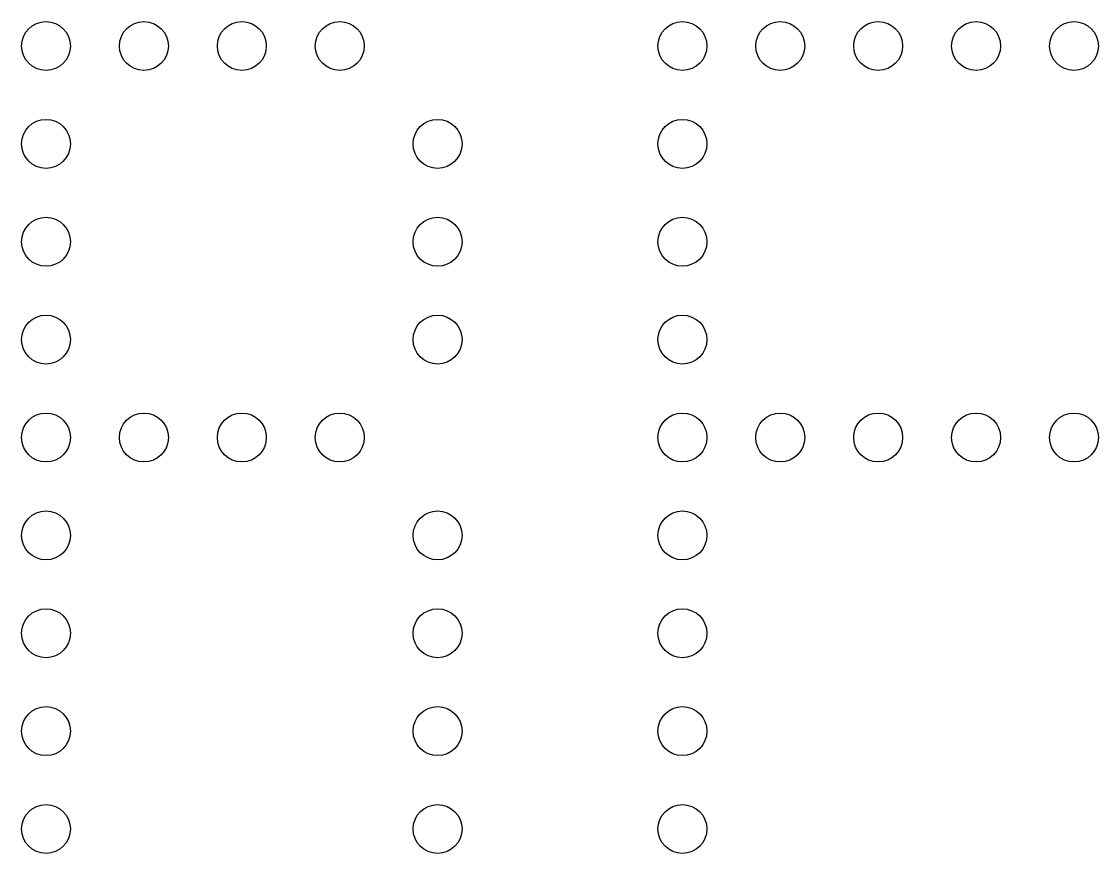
# Model space of a CAD drawing. Extents: x -45 to 175, y -85 to 85.
import ezdxf

# ---------------------------------------------------------------- set-up
doc = ezdxf.new("R2010")
doc.units = 0
doc.layers.get('0').update_dxf_attribs({"linetype": 'CONTINUOUS'})

msp = doc.modelspace()

# ---------------------------------------------------------------- linework, layer by layer
for centre in [(-40, 80), (-20, 80), (0, 80), (20, 80), (90, 80), (110, 80), (130, 80), (150, 80), (170, 80), (-40, 60), (40, 60), (90, 60), (-40, 40), (40, 40), (90, 40), (-40, 20), (40, 20), (90, 20), (-40, 0), (-20, 0), (0, 0), (20, 0), (90, 0), (110, 0), (130, 0), (150, 0), (170, 0), (-40, -20), (40, -20), (90, -20), (-40, -40), (40, -40), (90, -40), (-40, -60), (40, -60), (90, -60), (-40, -80), (40, -80), (90, -80)]:
    msp.add_circle(centre, 5)

doc.saveas('drawing.dxf')
